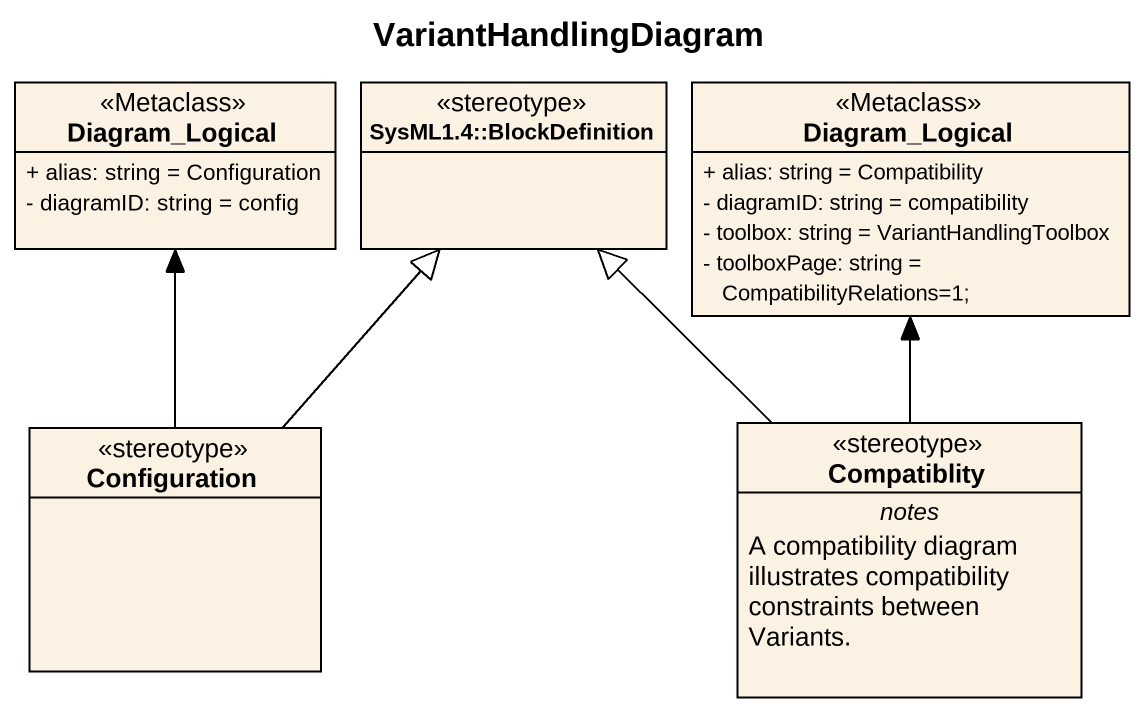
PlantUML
@startuml
title VariantHandlingDiagram
hide circle
hide empty members
skinparam classAttributeIconSize 0
class Diagram_Logical <<Metaclass>> {
  + alias: string = Configuration
  - diagramID: string = config
}
class "SysML1.4::BlockDefinition" as SysML1_4_BlockDefinition <<stereotype>>
class "Diagram_Logical" as Diagram_Logical_2 <<Metaclass>> {
  + alias: string = Compatibility
  - diagramID: string = compatibility
  - toolbox: string = VariantHandlingToolbox
  - toolboxPage: string = CompatibilityRelations=1;
}
class Configuration <<stereotype>>
class Compatiblity <<stereotype>> {
  -- notes --
  A compatibility diagram illustrates compatibility constraints between Variants.
}
Configuration -up-> Diagram_Logical
Configuration -up-|> SysML1_4_BlockDefinition
Compatiblity -up-|> SysML1_4_BlockDefinition
Compatiblity -up-> Diagram_Logical_2
@enduml
